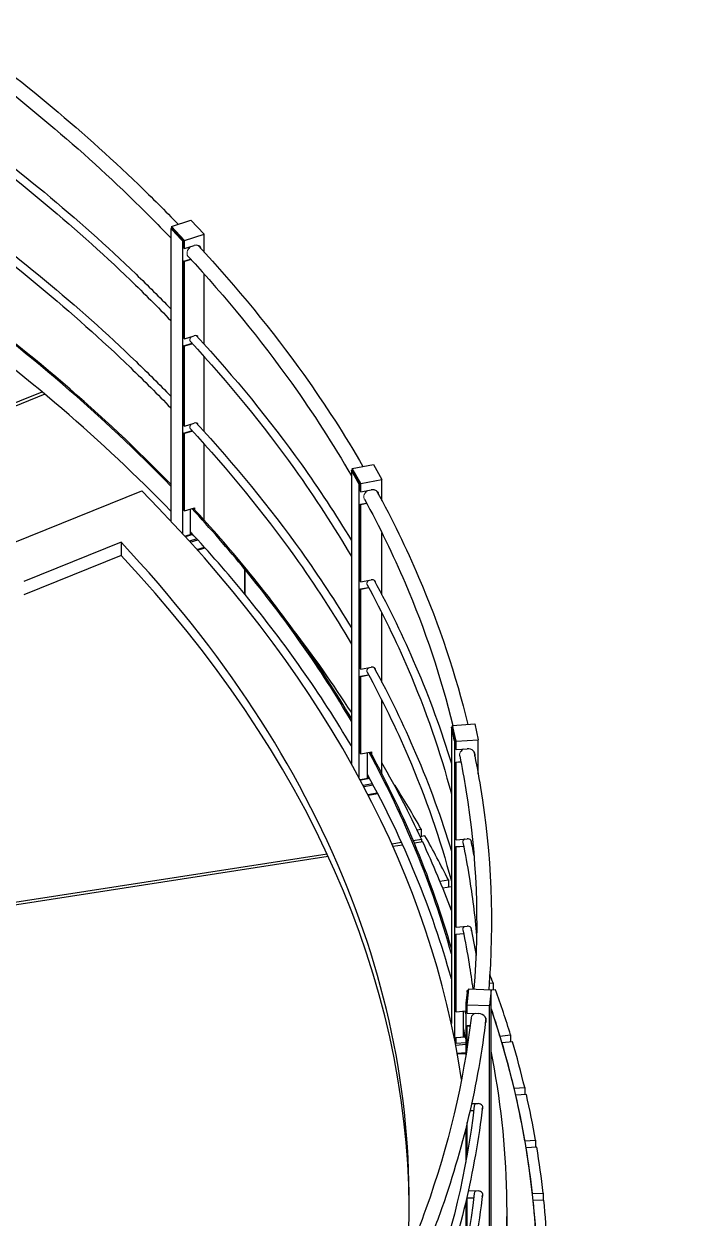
# Model space of a CAD drawing. Header units: millimetres. Extents: x 0 to 89100, y 0 to 63000.
# Drawn here: x 73217 to 74839, y 57363 to 60292 of the extents above; entities that cross this region are included whole.
import ezdxf

# ---------------------------------------------------------------- set-up
doc = ezdxf.new("R2010")
doc.units = ezdxf.units.MM
doc.header["$LTSCALE"] = 150
doc.layers.add('Visible', color=7, linetype='Continuous', lineweight=25)
doc.layers.add('Visible Narrow', color=7, linetype='Continuous', lineweight=18)

msp = doc.modelspace()

# ---------------------------------------------------------------- linework, layer by layer
at = {"layer": 'Visible'}
for p, q in [((73578.43, 59795.43), (73626.61, 59810.45)), ((73610.5, 59761.14), (73578.43, 59795.43)), ((73578.43, 59795.43), (73578.43, 59791.13)), ((73626.61, 59810.45), (73658.68, 59776.15)), ((73580.21, 59791.69), (73576.91, 59790.66)), ((73576.91, 59790.66), (73576.91, 59072.76)), ((73580.12, 59787.23), (73576.91, 59790.66)), ((73579.5, 59792.45), (73579.5, 59791.46)), ((73609.43, 59760.44), (73579.5, 59792.45)), ((73581.28, 59790.54), (73579.96, 59790.13)), ((73582.1, 59787.84), (73579.96, 59790.13)), ((73580.12, 59787.23), (73602.21, 59763.6)), ((73604.19, 59764.22), (73582.1, 59787.84)), ((73604.19, 59764.22), (73606.33, 59761.94)), ((73610.5, 59761.14), (73658.68, 59776.15)), ((73658.68, 59732.95), (73658.68, 59776.15)), ((73602.21, 59763.6), (73605.42, 59760.18)), ((73608.72, 59761.2), (73605.42, 59760.18)), ((73605.42, 59760.18), (73605.42, 59042.22)), ((73607.65, 59762.35), (73606.33, 59761.94)), ((73609.43, 59742.07), (73609.43, 59760.44)), ((73609.43, 59742.07), (73610.5, 59740.93)), ((73610.5, 59740.93), (73610.5, 59761.14)), ((73610.5, 59740.93), (73634.59, 59748.44)), ((73609.43, 59710.23), (73625.71, 59715.3)), ((73610.5, 59709.08), (73609.43, 59710.23)), ((73609.43, 59521), (73609.43, 59710.23)), ((73626.77, 59714.15), (73610.5, 59709.08)), ((73610.5, 59519.86), (73610.5, 59709.08)), ((73658.68, 59506.71), (73658.68, 59678.92)), ((73609.43, 59521), (73610.5, 59519.86)), ((73609.43, 59502.63), (73629.37, 59508.85)), ((73610.5, 59501.49), (73609.43, 59502.63)), ((73609.43, 59306.67), (73609.43, 59502.63)), ((73610.5, 59519.86), (73634.59, 59527.37)), ((73630.43, 59507.7), (73610.5, 59501.49)), ((73610.5, 59305.53), (73610.5, 59501.49)), ((73658.68, 59292.38), (73658.68, 59476.62)), ((72946.81, 59262.59), (73261.09, 59389.65)), ((73267.92, 59383.95), (72953.69, 59256.92)), ((73609.43, 59306.67), (73610.5, 59305.53)), ((73610.5, 59305.53), (73634.59, 59313.04)), ((73609.43, 59288.3), (73629.37, 59294.52)), ((73610.5, 59287.16), (73609.43, 59288.3)), ((73609.43, 59099.08), (73609.43, 59288.3)), ((73630.43, 59293.37), (73610.5, 59287.16)), ((73610.5, 59097.94), (73610.5, 59287.16)), ((73658.68, 59075.42), (73658.68, 59262.29)), ((74022.46, 59201.83), (74074.62, 59211.44)), ((74074.62, 59211.44), (74095.15, 59174.32)), ((74023.6, 59197.93), (74020.03, 59197.27)), ((74020.03, 59197.27), (74020.03, 58477.57)), ((74022.08, 59193.56), (74020.03, 59197.27)), ((74022.08, 59193.56), (74036.23, 59167.98)), ((74042.99, 59164.7), (74022.46, 59201.83)), ((74022.46, 59201.83), (74022.46, 59197.72)), ((74024.29, 59196.69), (74022.86, 59196.43)), ((74024.23, 59193.95), (74022.86, 59196.43)), ((74023.15, 59198.75), (74023.15, 59197.84)), ((74042.31, 59164.1), (74023.15, 59198.75)), ((74038.37, 59168.38), (74024.23, 59193.95)), ((74036.23, 59167.98), (74038.28, 59164.27)), ((74041.85, 59164.93), (74038.28, 59164.27)), ((74038.28, 59164.27), (74038.28, 58444.41)), ((74038.37, 59168.38), (74039.74, 59165.9)), ((74041.17, 59166.17), (74039.74, 59165.9)), ((74042.31, 59145.73), (74042.31, 59164.1)), ((74042.99, 59164.7), (74095.15, 59174.32)), ((74042.99, 59144.49), (74042.99, 59164.7)), ((74042.99, 59144.49), (74069.07, 59149.3)), ((74095.15, 59122.92), (74095.15, 59174.32)), ((73130.51, 58995.06), (73505.68, 59146.72)), ((73546.18, 59104.9), (73505.68, 59146.72)), ((74042.31, 59145.73), (74042.99, 59144.49)), ((73609.43, 59099.08), (73610.5, 59097.94)), ((73610.5, 59097.94), (73634.92, 59105.55)), ((73625.22, 59040.69), (73625.22, 59102.52)), ((73633.85, 59102.61), (73633.85, 59105.22)), ((73634.92, 59105.55), (73634.92, 59101.45)), ((74042.31, 59113.89), (74057.41, 59116.67)), ((74042.99, 59112.65), (74042.31, 59113.89)), ((74042.31, 58924.66), (74042.31, 59113.89)), ((74058.08, 59115.43), (74042.99, 59112.65)), ((74042.99, 58923.43), (74042.99, 59112.65)), ((73611.63, 59035.47), (73629.82, 59041.14)), ((73630.88, 59039.99), (73612.69, 59034.32)), ((73625.22, 59042.16), (73628.05, 59043.05)), ((73629.11, 59041.9), (73625.22, 59040.69)), ((74095.15, 58891.4), (74095.15, 59043.68)), ((73455.27, 59020.62), (73216.55, 58924.12)), ((73455.27, 59020.62), (73455.27, 58988.17)), ((73640.94, 59029.04), (73622.69, 59023.35)), ((73624.85, 59020.98), (73643.11, 59026.67)), ((73641.11, 59002.92), (73659.46, 59008.63)), ((73642.4, 59001.48), (73660.75, 59007.2)), ((73455.27, 58988.17), (73216.55, 58891.66)), ((73758.95, 58954.19), (73762.34, 58955.12)), ((73758.95, 58892.96), (73758.95, 58954.19)), ((73759.36, 58953.69), (73762.75, 58954.62)), ((73759.36, 58892.45), (73759.36, 58953.69)), ((73762.34, 58955.12), (73762.34, 58954.51)), ((74042.31, 58924.66), (74042.99, 58923.43)), ((74042.99, 58923.43), (74069.07, 58928.23)), ((73759.36, 58893.07), (73758.95, 58892.96)), ((74042.31, 58906.29), (74062.4, 58910)), ((74042.99, 58905.06), (74042.31, 58906.29)), ((74042.31, 58710.33), (74042.31, 58906.29)), ((74063.07, 58908.76), (74042.99, 58905.06)), ((74042.99, 58709.1), (74042.99, 58905.06)), ((74095.15, 58677.07), (74095.15, 58847.29)), ((74042.31, 58710.33), (74042.99, 58709.1)), ((74042.99, 58709.1), (74069.07, 58713.9)), ((74042.31, 58691.96), (74062.4, 58695.67)), ((74042.99, 58690.73), (74042.31, 58691.96)), ((74042.31, 58502.74), (74042.31, 58691.96)), ((74063.07, 58694.43), (74042.99, 58690.73)), ((74042.99, 58501.5), (74042.99, 58690.73)), ((74095.15, 58452.95), (74095.15, 58632.96)), ((74269.13, 58567.07), (74265.41, 58566.8)), ((74265.41, 58566.8), (74265.41, 57839.78)), ((74266.24, 58562.93), (74265.41, 58566.8)), ((74266.24, 58562.93), (74271.94, 58536.29)), ((74269.41, 58565.78), (74267.92, 58565.67)), ((74268.47, 58563.09), (74267.92, 58565.67)), ((74274.18, 58536.45), (74268.47, 58563.09)), ((74268.67, 58571.05), (74323.01, 58574.93)), ((74276.95, 58532.38), (74268.67, 58571.05)), ((74268.67, 58571.05), (74268.67, 58567.03)), ((74268.95, 58567.93), (74268.95, 58567.05)), ((74276.68, 58531.83), (74268.95, 58567.93)), ((74323.01, 58574.93), (74331.29, 58536.26)), ((74271.94, 58536.29), (74272.77, 58532.42)), ((74274.18, 58536.45), (74274.73, 58533.87)), ((74276.22, 58533.98), (74274.73, 58533.87)), ((74276.95, 58532.38), (74331.29, 58536.26)), ((74331.29, 58452.24), (74331.29, 58536.26)), ((74042.99, 58501.5), (74069.43, 58506.38)), ((74059.71, 58442.56), (74059.71, 58504.59)), ((74068.74, 58502.95), (74068.74, 58506.25)), ((74069.43, 58506.38), (74069.43, 58501.68)), ((74276.49, 58532.69), (74272.77, 58532.42)), ((74272.77, 58532.42), (74272.77, 57804.33)), ((74276.68, 58513.46), (74276.68, 58531.83)), ((74276.68, 58513.46), (74276.95, 58512.17)), ((74276.95, 58512.17), (74276.95, 58532.38)), ((74276.95, 58512.17), (74304.12, 58514.11)), ((74321.05, 58505.34), (74321.05, 58507.11)), ((74042.31, 58502.74), (74042.99, 58501.5)), ((74276.68, 58481.61), (74288.72, 58482.47)), ((74276.95, 58480.32), (74276.68, 58481.61)), ((74276.68, 58292.39), (74276.68, 58481.61)), ((74288.97, 58481.18), (74276.95, 58480.32)), ((74276.95, 58291.1), (74276.95, 58480.32)), ((74042.31, 58438.44), (74064.38, 58442.51)), ((74042.99, 58437.2), (74042.31, 58438.44)), ((74042.31, 58436.93), (74042.31, 58438.44)), ((74065.05, 58441.27), (74042.99, 58437.2)), ((74042.99, 58435.66), (74042.99, 58437.2)), ((74071.96, 58428.46), (74049.07, 58424.24)), ((74050.63, 58421.29), (74073.53, 58425.51)), ((74059.71, 58443.92), (74063.26, 58444.58)), ((74063.93, 58443.34), (74059.71, 58442.56)), ((74127.34, 58423.82), (74126.27, 58423.59)), ((74060.81, 58401.8), (74083.81, 58406.04)), ((74061.67, 58400.12), (74084.68, 58404.37)), ((74181.38, 58315.19), (74191.46, 58317.09)), ((74200.78, 58300.62), (74189.31, 58298.46)), ((74191.46, 58317.09), (74191.46, 58298.87)), ((74119.12, 58281.01), (74143.08, 58284.72)), ((74146.11, 58278.02), (74122.12, 58274.3)), ((74171.89, 58289.18), (74192.18, 58292.32)), ((74195.29, 58285.62), (74174.73, 58282.44)), ((74192.18, 58292.32), (74192.18, 58285.14)), ((74276.68, 58292.39), (74276.95, 58291.1)), ((74276.68, 58274.02), (74295.46, 58275.36)), ((74276.95, 58272.73), (74276.68, 58274.02)), ((74276.68, 58078.06), (74276.68, 58274.02)), ((74276.95, 58291.1), (74304.12, 58293.04)), ((74295.72, 58274.07), (74276.95, 58272.73)), ((74276.95, 58076.77), (74276.95, 58272.73)), ((68600.8, 57427.33), (73960.36, 58256.45)), ((73963.47, 58249.76), (68603.91, 57420.63)), ((74237.36, 58189.18), (74258.15, 58192.62)), ((74258.15, 58192.62), (74258.15, 58174.6)), ((74265.41, 58175.8), (74244.21, 58172.29)), ((74276.68, 58078.06), (74276.95, 58076.77)), ((74276.95, 58076.77), (74304.12, 58078.71)), ((74276.68, 58059.69), (74295.46, 58061.03)), ((74276.95, 58058.4), (74276.68, 58059.69)), ((74276.68, 57870.47), (74276.68, 58059.69)), ((74295.72, 58059.74), (74276.95, 58058.4)), ((74276.95, 57869.18), (74276.95, 58058.4)), ((74304.16, 57917.12), (74304.58, 57921.01)), ((74304.31, 57885.98), (74308.56, 57924.87)), ((74308.12, 57920.88), (74304.58, 57921.01)), ((74306.4, 57917.04), (74306.69, 57919.63)), ((74307.98, 57919.58), (74306.69, 57919.63)), ((74306.69, 57907.71), (74306.69, 57919.63)), ((74308.56, 57924.87), (74363.2, 57922.88)), ((74358.38, 57938.76), (74367.82, 57939.9)), ((74363.2, 57922.88), (74358.95, 57883.99)), ((74373.98, 57922.95), (74363.2, 57921.64)), ((74363.2, 57181.3), (74363.2, 57922.88)), ((74367.82, 57939.9), (74367.82, 57922.2)), ((74301.23, 57890.32), (74300.81, 57886.44)), ((74304.16, 57917.12), (74301.23, 57890.32)), ((74303.48, 57890.24), (74303.19, 57887.65)), ((74303.48, 57890.24), (74306.4, 57917.04)), ((74276.68, 57870.47), (74276.95, 57869.18)), ((74276.95, 57869.18), (74300.81, 57870.88)), ((74295.1, 57808.35), (74295.1, 57870.47)), ((74304.35, 57886.31), (74300.81, 57886.44)), ((74300.81, 57886.44), (74300.81, 57760.98)), ((74304.49, 57887.6), (74303.19, 57887.65)), ((74304.31, 57885.98), (74358.95, 57883.99)), ((74304.31, 57865.77), (74304.31, 57885.98)), ((74304.31, 57865.77), (74331.63, 57864.77)), ((74358.95, 57142.4), (74358.95, 57883.99)), ((74264.92, 57842.02), (74265.41, 57842.05)), ((74304.31, 57833.92), (74304.45, 57835.22)), ((74304.31, 57783.07), (74304.31, 57833.92)), ((74311.42, 57833.66), (74304.31, 57833.92)), ((74304.45, 57835.22), (74311.58, 57834.96)), ((74276.68, 57806.17), (74299.67, 57807.81)), ((74276.95, 57804.88), (74276.68, 57806.17)), ((74276.68, 57792.08), (74276.68, 57806.17)), ((74299.94, 57806.52), (74276.95, 57804.88)), ((74276.95, 57790.79), (74276.95, 57804.88)), ((74295.1, 57820.52), (74297, 57820.65)), ((74295.1, 57809.66), (74299.23, 57809.96)), ((74299.49, 57808.67), (74295.1, 57808.35)), ((74384.79, 57809.41), (74410.66, 57811.98)), ((74410.66, 57811.98), (74410.66, 57794.41)), ((74276.06, 57787.4), (74300.81, 57789.17)), ((74276.68, 57792.08), (74276.95, 57790.79)), ((74300.81, 57792.5), (74276.95, 57790.79)), ((74415.75, 57794.91), (74389.88, 57792.34)), ((74279.81, 57767.16), (74300.81, 57768.66)), ((74280.13, 57765.35), (74300.81, 57766.82)), ((74419.42, 57681.22), (74445.43, 57683.25)), ((74449.45, 57666.08), (74423.43, 57664.06)), ((74445.43, 57683.25), (74445.43, 57665.77)), ((74320.31, 57625.75), (74311.18, 57626.08)), ((74311.48, 57627.37), (74320.47, 57627.04)), ((74315.27, 57644.3), (74331.63, 57643.71)), ((74341.25, 57630.74), (74341.49, 57630.85)), ((74304.31, 57519.53), (74304.31, 57597)), ((74300.81, 57582.82), (74300.81, 57500.3)), ((74445.96, 57552.39), (74472.09, 57553.87)), ((74472.09, 57553.87), (74472.09, 57536.47)), ((74475.02, 57536.64), (74448.89, 57535.16)), ((74307.12, 57430.27), (74331.63, 57429.38)), ((74464.38, 57423.09), (74490.58, 57424.02)), ((74490.58, 57424.02), (74490.58, 57406.67)), ((74300.81, 57402.52), (74300.81, 57285.97)), ((74304.31, 57412), (74304.45, 57413.3)), ((74320.31, 57411.42), (74304.31, 57412)), ((74304.31, 57305.2), (74304.31, 57412)), ((74304.45, 57413.3), (74320.47, 57412.71)), ((74341.24, 57416.36), (74341.42, 57416.44)), ((74492.43, 57406.74), (74466.23, 57405.81)), ((74402.02, 57194.93), (74402.02, 57375.58))]:
    msp.add_line(p, q, dxfattribs=at)
for centre, major_axis, ratio, start_param, end_param in [((73606.69, 59764.17), (14.24, 13.32), 0.7184548, 1.5986647, 1.662639), ((73634.13, 59734.83), (14.24, 13.32), 0.7184548, 1.5425375, 2.0770712), ((73634.59, 59732.52), (14.24, 13.32), 0.7184548, 5.8876696, 7.2623553), ((73633.52, 59733.66), (14.24, 13.32), 0.7184548, 5.8893541, 6.2273013), ((73634.13, 59734.83), (-14.24, -13.32), 0.7184548, 6.164454, 6.3674546), ((73633.06, 59735.97), (-14.24, -13.32), 0.7184548, 0.055884, 0.0897711), ((68289.52, 57458.25), (-6052.12, 0), 0.5773503, 3.6497487, 3.8178178), ((68289.52, 57458.25), (-6055.87, 0), 0.5773503, 3.6508594, 3.8178209), ((68289.52, 57397.02), (-6052.12, 0), 0.5773503, 3.6497487, 3.818664), ((73634.13, 59520.5), (8.22, 7.68), 0.7184548, 1.7285177, 1.858331), ((73634.59, 59518.18), (8.22, 7.68), 0.7184548, 5.8039381, 7.2623553), ((73633.52, 59519.33), (8.22, 7.68), 0.7184548, 5.8062299, 6.1862182), ((73634.13, 59306.17), (8.22, 7.68), 0.7184548, 1.7285177, 1.858331), ((73634.59, 59303.85), (8.22, 7.68), 0.7184548, 5.8039381, 7.2623553), ((73633.52, 59305), (8.22, 7.68), 0.7184548, 5.8062299, 6.1862182), ((74051.79, 59167.47), (17.06, 9.44), 0.777809, 2.1050013, 2.1893036), ((74069.07, 59133.38), (17.06, 9.44), 0.777809, 5.8846792, 7.4477466), ((74069.36, 59135.71), (17.06, 9.44), 0.777809, 1.7054444, 2.2624625), ((74068.39, 59134.62), (17.06, 9.44), 0.777809, 5.886609, 6.2365507), ((68289.52, 57408.04), (6022.5, 0), 0.5773503, 0.0848355, 0.5098106), ((68289.52, 57458.25), (-6052.12, 0), 0.5773503, 3.5840052, 3.6318815), ((68289.52, 57458.25), (-6055.87, 0), 0.5773503, 3.5840052, 3.6318845), ((68289.52, 57397.02), (-6052.12, 0), 0.5773503, 3.5840052, 3.6330952), ((68289.52, 57408.04), (5872.5, 0), 0.5773503, 6.2463092, 6.7788534), ((68289.52, 57375.58), (5872.5, 0), 0.5773503, 0.0047863, 0.4956681), ((68289.52, 57458.25), (6052.12, 0), 0.5773503, 0.3274675, 0.4422537), ((68289.52, 57458.25), (6055.87, 0), 0.5773503, 0.3292856, 0.4422537), ((74069.36, 58921.38), (9.84, 5.44), 0.777809, 1.8833952, 2.0437223), ((74069.07, 58919.05), (9.84, 5.44), 0.777809, 5.8005455, 7.4477466), ((74068.39, 58920.29), (9.84, 5.44), 0.777809, 5.8031443, 6.2022931), ((68289.52, 57397.02), (6052.12, 0), 0.5773503, 0.3274675, 0.4422537), ((68289.52, 57375.58), (6112.5, 0), 0.5773503, 0.3553996, 0.4173476), ((74069.36, 58707.04), (9.84, 5.44), 0.777809, 1.8833952, 2.0437223), ((74069.07, 58704.72), (9.84, 5.44), 0.777809, 5.8005455, 7.4477466), ((74068.39, 58705.96), (9.84, 5.44), 0.777809, 5.8031443, 6.2022931), ((68289.52, 57458.25), (6052.12, 0), 0.5773503, 0.1588863, 0.3043259), ((68289.52, 57458.25), (6055.87, 0), 0.5773503, 0.1627053, 0.3043289), ((74305.15, 58500.44), (19.07, 4.08), 0.8103239, 1.9285945, 2.496842), ((74304.12, 58498.19), (19.07, 4.08), 0.8103239, 5.882325, 7.682126), ((68289.52, 57375.58), (6112.5, 0), 0.5773503, 0.262781, 0.3182102), ((74303.85, 58499.47), (19.07, 4.08), 0.8103239, 5.8844404, 6.2414532), ((68289.52, 57397.02), (6052.12, 0), 0.5773503, 0.1588863, 0.3064286), ((68289.52, 57194.93), (6213.75, 0), 0.5773503, 0.3181342, 0.3496252), ((68289.52, 57194.93), (6213.75, 0), 0.5773503, 0.2818152, 0.3133062), ((68289.52, 57375.58), (6112.5, 0), 0.5773503, 0.2118137, 0.2608178), ((74305.15, 58286.11), (11, 2.36), 0.8103239, 2.1025652, 2.2781017), ((74304.12, 58283.86), (11, 2.36), 0.8103239, 5.7979104, 7.682126), ((74303.85, 58285.14), (11, 2.36), 0.8103239, 5.8007398, 6.2108076), ((68289.52, 57194.93), (6187.5, 0), 0.5773503, 0.2622816, 0.2666786), ((68289.52, 57194.93), (6187.5, 0), 0.5773503, 0.2622816, 0.2666786), ((74305.15, 58071.78), (11, 2.36), 0.8103239, 2.1025652, 2.2781017), ((74304.12, 58069.52), (11, 2.36), 0.8103239, 5.7979104, 7.682126), ((74303.85, 58070.81), (11, 2.36), 0.8103239, 5.8007398, 6.2108076), ((68289.52, 57194.93), (6213.75, 0), 0.5773503, 0.2091772, 0.2152276), ((68289.52, 57194.93), (6213.75, 0), 0.5773503, 0.1728582, 0.2043492), ((68289.52, 57194.93), (-6187.5, 0), 0.5773503, 6.0962024, 9.6168762), ((68289.52, 57458.25), (6052.12, 0), 0.5773503, 0.116232, 0.1183342), ((74333.37, 57850.96), (-19.38, 2.12), 0.8148775, 5.3293073, 5.8990723), ((74331.63, 57848.85), (19.38, -2.12), 0.8148775, 5.8819834, 7.9427637), ((68289.52, 57194.93), (6187.5, 0), 0.5773503, 0.1728685, 0.1920982), ((74331.77, 57850.15), (19.38, -2.12), 0.8148775, 5.8841219, 6.2421365), ((68289.52, 57397.02), (6052.12, 0), 0.5773503, 0.116232, 0.1240922), ((68289.52, 57375.58), (6112.5, 0), 0.5773503, 6.1969004, 6.3959388), ((68289.52, 57194.93), (6187.5, 0), 0.5773503, 0.1365495, 0.16802), ((68289.52, 57194.93), (6213.75, 0), 0.5773503, 0.1365392, 0.1680302), ((68289.52, 57194.93), (6187.5, 0), 0.5773503, 0.1002305, 0.131701), ((68289.52, 57194.93), (6213.75, 0), 0.5773503, 0.1002202, 0.1317112), ((74333.37, 57636.63), (11.18, -1.22), 0.8148775, 2.361149, 2.5387394), ((74331.63, 57634.52), (11.18, -1.22), 0.8148775, 5.7975324, 7.9427637), ((74331.77, 57635.82), (11.18, -1.22), 0.8148775, 5.8003906, 6.2119939), ((68289.52, 57194.93), (6187.5, 0), 0.5773503, 0.0639115, 0.095382), ((68289.52, 57194.93), (6213.75, 0), 0.5773503, 0.0639013, 0.0953922), ((74333.37, 57422.3), (11.18, -1.22), 0.8148775, 2.361149, 2.5387394), ((74331.63, 57420.19), (11.18, -1.22), 0.8148775, 5.7975324, 7.9427637), ((74331.77, 57421.49), (11.18, -1.22), 0.8148775, 5.8003906, 6.2119939), ((68289.52, 57194.93), (6187.5, 0), 0.5773503, 0.0275925, 0.059063), ((68289.52, 57194.93), (6213.75, 0), 0.5773503, 0.0275823, 0.0590732)]:
    msp.add_ellipse(centre, major_axis=major_axis, ratio=ratio, start_param=start_param, end_param=end_param, dxfattribs=at)
for points, knots in [([(73022.36, 60292.33), (73195.94, 60167.52), (73354.79, 60035.79), (73530.89, 59866.09), (73563.47, 59833.51), (73595.14, 59800.64)], [4.35265865, 4.35265865, 4.35265865, 4.35265865, 4.48947876, 4.48947876, 4.52159246, 4.52159246, 4.52159246, 4.52159246]), ([(73001.79, 60262.51), (73173.85, 60138.76), (73331.16, 60008.26), (73508.21, 59837.63), (73543.1, 59802.64), (73576.91, 59767.32)], [4.35281131, 4.35281131, 4.35281131, 4.35281131, 4.48947876, 4.48947876, 4.52428325, 4.52428325, 4.52428325, 4.52428325]), ([(73018.86, 60070.63), (73191.7, 59946.28), (73349.85, 59815.08), (73520.88, 59650.25), (73549.24, 59622.04), (73576.91, 59593.59)], [4.35297167, 4.35297167, 4.35297167, 4.35297167, 4.48947876, 4.48947876, 4.51739249, 4.51739249, 4.51739249, 4.51739249]), ([(73007.38, 60054.04), (73179.37, 59930.27), (73336.68, 59799.76), (73511.8, 59630.98), (73544.83, 59597.93), (73576.91, 59564.58)], [4.35305171, 4.35305171, 4.35305171, 4.35305171, 4.48947876, 4.48947876, 4.52230258, 4.52230258, 4.52230258, 4.52230258]), ([(73018.86, 59856.3), (73191.7, 59731.95), (73349.85, 59600.75), (73520.88, 59435.92), (73549.24, 59407.71), (73576.91, 59379.26)], [4.35297167, 4.35297167, 4.35297167, 4.35297167, 4.48947876, 4.48947876, 4.51739249, 4.51739249, 4.51739249, 4.51739249]), ([(73007.38, 59839.71), (73179.37, 59715.94), (73336.68, 59585.43), (73511.8, 59416.65), (73544.83, 59383.6), (73576.91, 59350.25)], [4.35305171, 4.35305171, 4.35305171, 4.35305171, 4.48947876, 4.48947876, 4.52230258, 4.52230258, 4.52230258, 4.52230258]), ([(73644.18, 59748.71), (73739.5, 59645.73), (73825.97, 59539.96), (73956.04, 59357.84), (74004.59, 59282.69), (74048.64, 59206.65)], [4.53842264, 4.53842264, 4.53842264, 4.53842264, 4.63808557, 4.63808557, 4.7064153, 4.7064153, 4.7064153, 4.7064153]), ([(73619.06, 59722.52), (73712.82, 59621.1), (73797.82, 59517.04), (73927.02, 59336.15), (73975.85, 59260.39), (74020.03, 59183.77)], [4.53893724, 4.53893724, 4.53893724, 4.53893724, 4.63808557, 4.63808557, 4.70785027, 4.70785027, 4.70785027, 4.70785027]), ([(73625.35, 59513.2), (73719.17, 59411.69), (73804.25, 59307.51), (73930.91, 59130.18), (73977.56, 59058.2), (74020.03, 58985.43)], [4.53907903, 4.53907903, 4.53907903, 4.53907903, 4.63808557, 4.63808557, 4.70422193, 4.70422193, 4.70422193, 4.70422193]), ([(73639.42, 59527.71), (73734.07, 59425.35), (73819.95, 59320.25), (73940.84, 59151), (73982, 59088.33), (74020.03, 59025.02)], [4.53881588, 4.53881588, 4.53881588, 4.53881588, 4.63808557, 4.63808557, 4.69536124, 4.69536124, 4.69536124, 4.69536124]), ([(73625.35, 59298.87), (73719.17, 59197.36), (73804.25, 59093.18), (73930.91, 58915.85), (73977.56, 58843.87), (74020.03, 58771.1)], [4.53907903, 4.53907903, 4.53907903, 4.53907903, 4.63808557, 4.63808557, 4.70422193, 4.70422193, 4.70422193, 4.70422193]), ([(73639.42, 59313.38), (73734.07, 59211.02), (73819.95, 59105.92), (73940.84, 58936.67), (73982, 58874), (74020.03, 58810.69)], [4.53881588, 4.53881588, 4.53881588, 4.53881588, 4.63808557, 4.63808557, 4.69536124, 4.69536124, 4.69536124, 4.69536124]), ([(74051.97, 59126.73), (74088.93, 59058.73), (74122.26, 58990.1), (74201.34, 58805.54), (74240.49, 58688.72), (74269.14, 58571.09)], [4.72511247, 4.72511247, 4.72511247, 4.72511247, 4.78669239, 4.78669239, 4.88948332, 4.88948332, 4.88948332, 4.88948332]), ([(74082.12, 59147.12), (74120.27, 59077.15), (74154.65, 59006.47), (74236.23, 58816.09), (74276.51, 58695.36), (74305.78, 58573.7)], [4.72419425, 4.72419425, 4.72419425, 4.72419425, 4.78669239, 4.78669239, 4.89118937, 4.89118937, 4.89118937, 4.89118937]), ([(74059.01, 58916.26), (74096.09, 58848.04), (74129.53, 58779.17), (74202.55, 58608.76), (74237.98, 58506.64), (74265.41, 58403.83)], [4.7251064, 4.7251064, 4.7251064, 4.7251064, 4.78669239, 4.78669239, 4.87636119, 4.87636119, 4.87636119, 4.87636119]), ([(74075.93, 58927.37), (74113.63, 58858.13), (74147.61, 58788.21), (74211.84, 58638.32), (74241.06, 58558.2), (74265.41, 58477.58)], [4.72466443, 4.72466443, 4.72466443, 4.72466443, 4.78669239, 4.78669239, 4.85658674, 4.85658674, 4.85658674, 4.85658674]), ([(74075.93, 58713.04), (74113.63, 58643.8), (74147.61, 58573.88), (74211.84, 58423.99), (74241.06, 58343.87), (74265.41, 58263.25)], [4.72466443, 4.72466443, 4.72466443, 4.72466443, 4.78669239, 4.78669239, 4.85658674, 4.85658674, 4.85658674, 4.85658674]), ([(74059.01, 58701.93), (74096.09, 58633.71), (74129.53, 58564.84), (74202.55, 58394.43), (74237.98, 58292.31), (74265.41, 58189.5)], [4.7251064, 4.7251064, 4.7251064, 4.7251064, 4.78669239, 4.78669239, 4.87636119, 4.87636119, 4.87636119, 4.87636119]), ([(74320.54, 58507.78), (74326.66, 58478.3), (74332.13, 58448.77), (74363.84, 58254.41), (74370.6, 58088.47), (74357.17, 57923.1)], [4.91003814, 4.91003814, 4.91003814, 4.91003814, 4.9352992, 4.9352992, 5.07608157, 5.07608157, 5.07608157, 5.07608157]), ([(74285.86, 58496.63), (74291.55, 58468.91), (74296.67, 58441.15), (74327.71, 58250.89), (74334.3, 58087.4), (74320.93, 57924.42)], [4.91114007, 4.91114007, 4.91114007, 4.91114007, 4.9352992, 4.9352992, 5.07654774, 5.07654774, 5.07654774, 5.07654774]), ([(74293.71, 58283.94), (74299.43, 58256.1), (74304.57, 58228.23), (74316.94, 58152.42), (74323.03, 58104.43), (74327.4, 58056.39)], [4.91113357, 4.91113357, 4.91113357, 4.91113357, 4.935299197, 4.935299197, 4.976782287, 4.976782287, 4.976782287, 4.976782287]), ([(74293.71, 58069.61), (74299.43, 58041.77), (74304.57, 58013.9), (74312.46, 57965.52), (74315.49, 57945.02), (74318.2, 57924.52)], [4.91113357, 4.91113357, 4.91113357, 4.91113357, 4.935299197, 4.935299197, 4.953031897, 4.953031897, 4.953031897, 4.953031897]), ([(74313.8, 57853.08), (74295.29, 57696.09), (74258.24, 57539.79), (74190.55, 57351.03), (74177.25, 57316.61), (74163.04, 57282.3)], [4.35326591, 4.35326591, 4.35326591, 4.35326591, 4.48947876, 4.48947876, 4.51997635, 4.51997635, 4.51997635, 4.51997635]), ([(74350.24, 57852.83), (74331.57, 57691.69), (74293.69, 57531.34), (74223.67, 57336.07), (74209.26, 57298.94), (74193.82, 57261.96)], [4.35213264, 4.35213264, 4.35213264, 4.35213264, 4.48947876, 4.48947876, 4.52186894, 4.52186894, 4.52186894, 4.52186894]), ([(74321.77, 57637.84), (74303.19, 57480.22), (74265.99, 57323.3), (74205.1, 57153.51), (74199.54, 57138.52), (74193.82, 57123.55)], [4.35325935, 4.35325935, 4.35325935, 4.35325935, 4.48947876, 4.48947876, 4.5026908, 4.5026908, 4.5026908, 4.5026908]), ([(74342.05, 57637.56), (74323.37, 57477.68), (74285.72, 57318.56), (74218.32, 57130.6), (74206.43, 57099.58), (74193.82, 57068.66)], [4.35266466, 4.35266466, 4.35266466, 4.35266466, 4.48947876, 4.48947876, 4.51661643, 4.51661643, 4.51661643, 4.51661643]), ([(74321.77, 57423.51), (74303.19, 57265.89), (74265.99, 57108.97), (74205.1, 56939.18), (74199.54, 56924.19), (74193.82, 56909.22)], [4.35325935, 4.35325935, 4.35325935, 4.35325935, 4.48947876, 4.48947876, 4.5026908, 4.5026908, 4.5026908, 4.5026908]), ([(74342.05, 57423.23), (74323.37, 57263.35), (74285.72, 57104.23), (74218.32, 56916.27), (74206.43, 56885.25), (74193.82, 56854.33)], [4.35266466, 4.35266466, 4.35266466, 4.35266466, 4.48947876, 4.48947876, 4.51661643, 4.51661643, 4.51661643, 4.51661643])]:
    msp.add_open_spline(points, degree=3, knots=knots, dxfattribs=at)
for points in [[(74313.07, 58289.99), (74315.95, 58276.04), (74318.68, 58262.07), (74321.28, 58248.09)], [(74313.07, 58075.66), (74317.77, 58052.9), (74322.08, 58030.1), (74326.01, 58007.28)]]:
    msp.add_open_spline(points, degree=3, dxfattribs=at)
at = {"layer": 'Visible Narrow'}
for p, q in [((73582, 59787.81), (73580.22, 59787.26)), ((73602.31, 59763.64), (73604.09, 59764.19)), ((74024.12, 59193.93), (74022.19, 59193.58)), ((74036.33, 59168), (74038.26, 59168.36)), ((74268.36, 58563.08), (74266.35, 58562.94)), ((74272.06, 58536.3), (74274.07, 58536.44)), ((74301.34, 57890.32), (74303.36, 57890.25)), ((74306.29, 57917.04), (74304.27, 57917.11))]:
    msp.add_line(p, q, dxfattribs=at)
for points, knots in [([(73618.85, 59722.82), (73618.53, 59723.25), (73618.25, 59723.7), (73617.64, 59724.88), (73617.32, 59725.73), (73616.9, 59727.55), (73616.81, 59728.52), (73616.81, 59730.34), (73616.9, 59731.37), (73617.32, 59733.45), (73617.64, 59734.51), (73618.25, 59736.06), (73618.53, 59736.69), (73618.85, 59737.32)], [5.9820883, 5.9820883, 5.9820883, 5.9820883, 6.2589655, 6.2589655, 6.7060294, 6.7060294, 7.1530932, 7.1530932, 7.600157, 7.600157, 8.0472208, 8.0472208, 8.3240981, 8.3240981, 8.3240981, 8.3240981]), ([(73625.35, 59513.2), (73625.03, 59513.56), (73624.75, 59513.96), (73624.33, 59514.77), (73624.15, 59515.24), (73623.92, 59516.26), (73623.87, 59516.79), (73623.87, 59517.81), (73623.92, 59518.38), (73624.15, 59519.54), (73624.33, 59520.13), (73624.75, 59521.2), (73625.03, 59521.78), (73625.69, 59522.91), (73626.08, 59523.46), (73626.48, 59523.95), (73626.49, 59523.97), (73626.5, 59523.98)], [3.2389406, 3.2389406, 3.2389406, 3.2389406, 3.4858421, 3.4858421, 3.734828, 3.734828, 3.9838138, 3.9838138, 4.2327997, 4.2327997, 4.4817855, 4.4817855, 4.7307729, 4.7307729, 4.9797604, 4.9797604, 4.9877372, 4.9877372, 4.9877372, 4.9877372]), ([(73625.35, 59298.87), (73625.03, 59299.23), (73624.75, 59299.63), (73624.33, 59300.43), (73624.15, 59300.91), (73623.92, 59301.93), (73623.87, 59302.46), (73623.87, 59303.48), (73623.92, 59304.05), (73624.15, 59305.21), (73624.33, 59305.8), (73624.75, 59306.87), (73625.03, 59307.45), (73625.69, 59308.58), (73626.08, 59309.13), (73626.48, 59309.62), (73626.49, 59309.64), (73626.5, 59309.65)], [3.2389406, 3.2389406, 3.2389406, 3.2389406, 3.4858421, 3.4858421, 3.734828, 3.734828, 3.9838138, 3.9838138, 4.2327997, 4.2327997, 4.4817855, 4.4817855, 4.7307729, 4.7307729, 4.9797604, 4.9797604, 4.9877372, 4.9877372, 4.9877372, 4.9877372]), ([(74051.97, 59126.73), (74051.95, 59126.77), (74051.94, 59126.8), (74051.51, 59127.6), (74051.16, 59128.49), (74050.71, 59130.36), (74050.61, 59131.34), (74050.61, 59133.16), (74050.71, 59134.18), (74051.16, 59136.21), (74051.51, 59137.23), (74052.17, 59138.72), (74052.47, 59139.31), (74052.82, 59139.91)], [6.2400263, 6.2400263, 6.2400263, 6.2400263, 6.2589655, 6.2589655, 6.7060294, 6.7060294, 7.1530932, 7.1530932, 7.600157, 7.600157, 8.0472208, 8.0472208, 8.3240981, 8.3240981, 8.3240981, 8.3240981]), ([(74059.01, 58916.26), (74059, 58916.27), (74058.99, 58916.29), (74058.76, 58916.74), (74058.56, 58917.23), (74058.31, 58918.27), (74058.25, 58918.82), (74058.25, 58919.84), (74058.31, 58920.4), (74058.56, 58921.53), (74058.76, 58922.1), (74059.21, 58923.13), (74059.51, 58923.67), (74060.23, 58924.73), (74060.65, 58925.23), (74061.08, 58925.68), (74061.09, 58925.7), (74061.11, 58925.71)], [3.4752848, 3.4752848, 3.4752848, 3.4752848, 3.4858405, 3.4858405, 3.7348272, 3.7348272, 3.9838138, 3.9838138, 4.2327997, 4.2327997, 4.4817855, 4.4817855, 4.7307729, 4.7307729, 4.9797604, 4.9797604, 4.9877372, 4.9877372, 4.9877372, 4.9877372]), ([(74059.01, 58701.93), (74059, 58701.94), (74058.99, 58701.96), (74058.76, 58702.41), (74058.56, 58702.9), (74058.31, 58703.94), (74058.25, 58704.49), (74058.25, 58705.51), (74058.31, 58706.07), (74058.56, 58707.2), (74058.76, 58707.77), (74059.21, 58708.8), (74059.51, 58709.34), (74060.23, 58710.4), (74060.65, 58710.9), (74061.08, 58711.35), (74061.09, 58711.37), (74061.11, 58711.38)], [3.4752848, 3.4752848, 3.4752848, 3.4752848, 3.4858405, 3.4858405, 3.7348272, 3.7348272, 3.9838138, 3.9838138, 4.2327997, 4.2327997, 4.4817855, 4.4817855, 4.7307729, 4.7307729, 4.9797604, 4.9797604, 4.9877372, 4.9877372, 4.9877372, 4.9877372]), ([(74285.86, 58496.63), (74285.69, 58497.45), (74285.61, 58498.27), (74285.61, 58499.96), (74285.72, 58500.96), (74286.19, 58502.95), (74286.56, 58503.93), (74287.24, 58505.34), (74287.56, 58505.91), (74287.92, 58506.46)], [6.775334, 6.775334, 6.775334, 6.775334, 7.1530932, 7.1530932, 7.600157, 7.600157, 8.0472208, 8.0472208, 8.3240981, 8.3240981, 8.3240981, 8.3240981]), ([(74293.71, 58283.94), (74293.62, 58284.39), (74293.58, 58284.85), (74293.58, 58285.79), (74293.64, 58286.35), (74293.9, 58287.46), (74294.1, 58288), (74294.58, 58288.98), (74294.89, 58289.49), (74295.64, 58290.47), (74296.07, 58290.93), (74296.52, 58291.33), (74296.54, 58291.34), (74296.55, 58291.35)], [3.7734152, 3.7734152, 3.7734152, 3.7734152, 3.9838138, 3.9838138, 4.2327997, 4.2327997, 4.4817855, 4.4817855, 4.7307729, 4.7307729, 4.9797604, 4.9797604, 4.9877372, 4.9877372, 4.9877372, 4.9877372]), ([(74293.71, 58069.61), (74293.62, 58070.06), (74293.58, 58070.52), (74293.58, 58071.46), (74293.64, 58072.02), (74293.9, 58073.13), (74294.1, 58073.67), (74294.58, 58074.65), (74294.89, 58075.16), (74295.64, 58076.14), (74296.07, 58076.6), (74296.52, 58077), (74296.54, 58077.01), (74296.55, 58077.02)], [3.7734152, 3.7734152, 3.7734152, 3.7734152, 3.9838138, 3.9838138, 4.2327997, 4.2327997, 4.4817855, 4.4817855, 4.7307729, 4.7307729, 4.9797604, 4.9797604, 4.9877372, 4.9877372, 4.9877372, 4.9877372]), ([(74313.8, 57853.08), (74313.86, 57853.57), (74313.95, 57854.06), (74314.3, 57855.51), (74314.67, 57856.45), (74315.36, 57857.79), (74315.67, 57858.32), (74316.04, 57858.84)], [7.37581405, 7.37581405, 7.37581405, 7.37581405, 7.60015702, 7.60015702, 8.04722084, 8.04722084, 8.32409811, 8.32409811, 8.32409811, 8.32409811]), ([(74321.77, 57637.84), (74321.81, 57638.11), (74321.85, 57638.38), (74322.05, 57639.19), (74322.26, 57639.71), (74322.73, 57640.64), (74323.05, 57641.12), (74323.8, 57642.01), (74324.24, 57642.42), (74324.69, 57642.78), (74324.7, 57642.79), (74324.72, 57642.8)], [4.10784348, 4.10784348, 4.10784348, 4.10784348, 4.23279967, 4.23279967, 4.48178552, 4.48178552, 4.73077295, 4.73077295, 4.97976037, 4.97976037, 4.98773719, 4.98773719, 4.98773719, 4.98773719]), ([(74321.77, 57423.51), (74321.81, 57423.78), (74321.85, 57424.05), (74322.05, 57424.86), (74322.26, 57425.38), (74322.73, 57426.3), (74323.05, 57426.79), (74323.8, 57427.68), (74324.24, 57428.09), (74324.69, 57428.45), (74324.7, 57428.46), (74324.72, 57428.47)], [4.10784348, 4.10784348, 4.10784348, 4.10784348, 4.23279967, 4.23279967, 4.48178552, 4.48178552, 4.73077295, 4.73077295, 4.97976037, 4.97976037, 4.98773719, 4.98773719, 4.98773719, 4.98773719])]:
    msp.add_open_spline(points, degree=3, knots=knots, dxfattribs=at)

doc.saveas('drawing.dxf')
